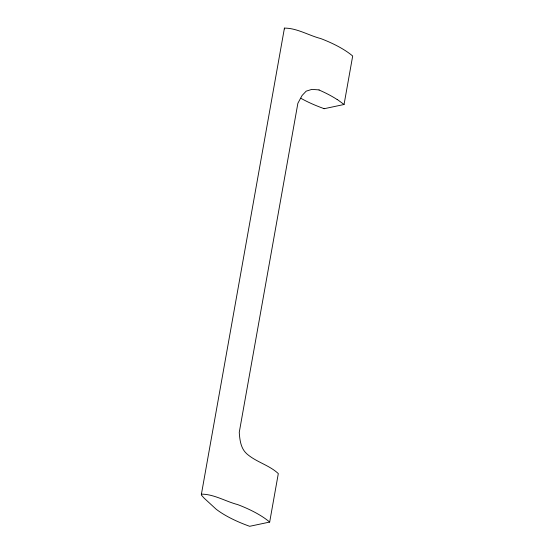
<?xml version="1.0" encoding="UTF-8"?>
<svg xmlns="http://www.w3.org/2000/svg" width="554" height="554" viewBox="0 0 554 554"><rect width="100%" height="100%" fill="white"/><g stroke="black" fill="none" stroke-linecap="round" stroke-linejoin="round"><path stroke-width="0.83" d="M324.055 108.736L344.055 104.491L352.683 56.023A90.399 32.547 10.1 0 0 320.718 38.558C308.723 35.449 296.882 28.053 284.437 28.109L201.421 494.147L201.317 494.978L204.094 498.108L216.115 509.174A90.399 32.547 10.1 0 0 249.674 526.3L269.673 522.062L278.309 473.587C269.078 465.014 256.308 462.126 246.925 453.934C240.734 448.511 239.813 440.091 239.252 432.362L297.879 103.259L302.068 95.517L306.175 91.161L311.867 89.374L319.18 89.914M284.327 28.94L284.437 28.109M201.421 494.147C213.872 494.092 225.713 501.488 237.701 504.597A90.399 32.547 10.1 0 1 269.673 522.062M337.185 99.422L344.055 104.491M318.986 89.983A90.551 32.388 10.2 0 1 336.984 99.443M324.166 108.674A90.35 32.527 10.1 0 1 300.801 98.245"/></g></svg>
